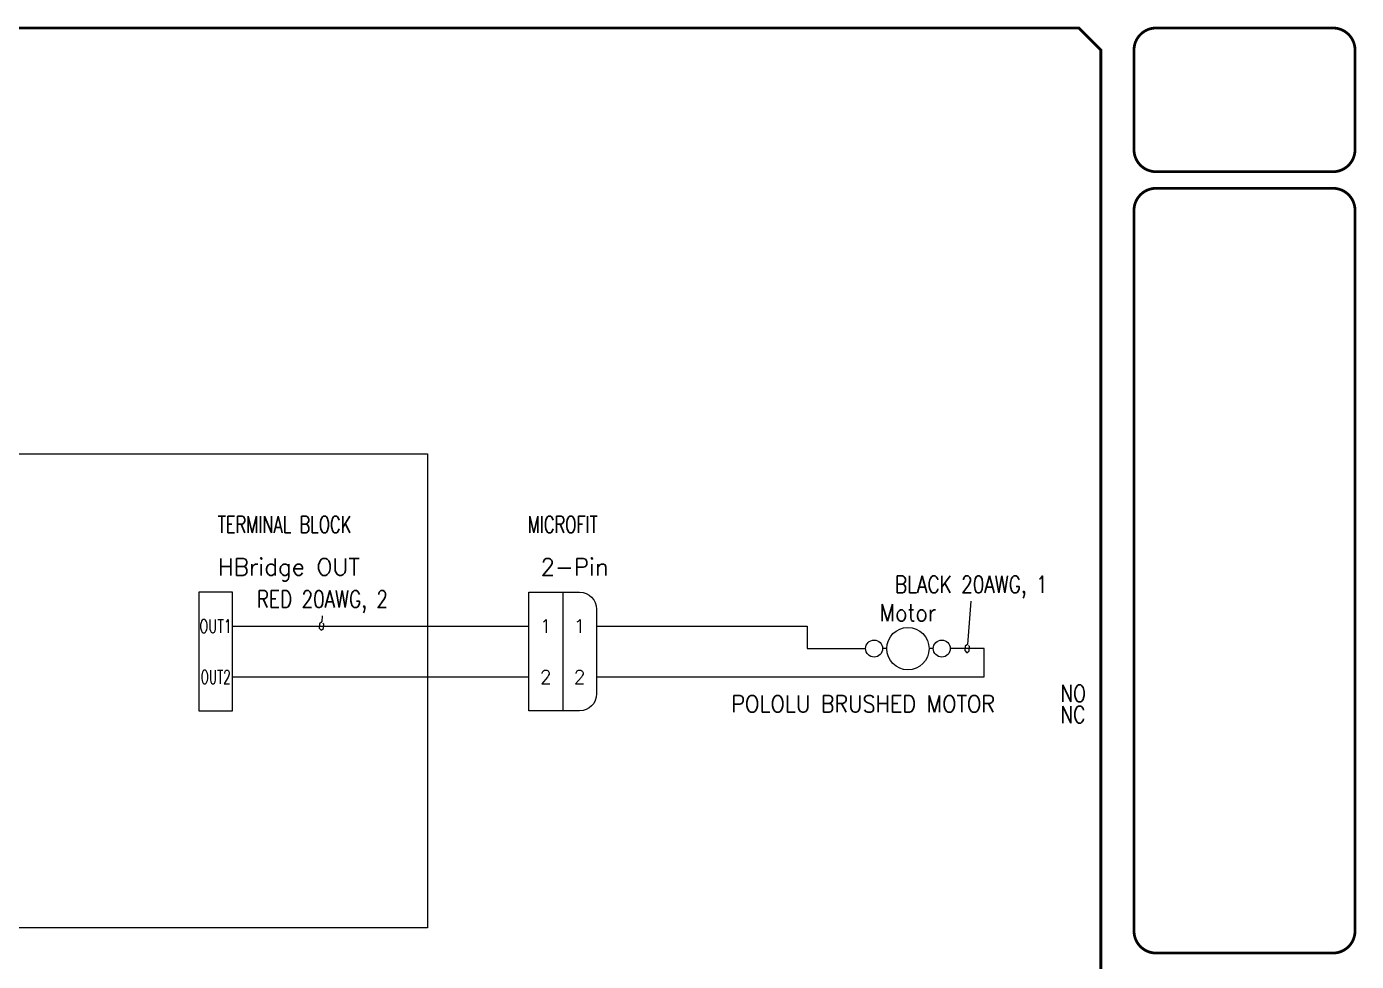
# Model space of a CAD drawing. Header units: inches. Extents: x 0 to 33.5, y 0 to 22.4.
# Drawn here: x 18.44 to 33.48, y 11.88 to 22.44 of the extents above; entities that cross this region are included whole.
import ezdxf
from ezdxf.enums import TextEntityAlignment as Align

# ---------------------------------------------------------------- set-up
doc = ezdxf.new("R2010")
doc.units = ezdxf.units.IN
doc.header["$MEASUREMENT"] = 0
for name, color, linetype in [('BLACK 20AWG', 18, 'Continuous'), ('DESC', 150, 'Continuous'), ('MISC', 7, 'Continuous'), ('RED 20AWG', 10, 'Continuous'), ('SYMS', 7, 'Continuous'), ('TAGS', 150, 'Continuous'), ('TERMS', 123, 'Continuous'), ('TITLE', 7, 'Continuous'), ('WIRENO', 76, 'Continuous')]:
    doc.layers.add(name, color=color, linetype=linetype)
doc.styles.add('ITALIC', font='ITALIC')
doc.styles.add('SIMPLEX', font='SIMPLEX')
doc.styles.add('WD', font='romans.shx')

# ---------------------------------------------------------------- blocks, each defined once
blk = doc.blocks.new('NO_NUM_acade_title')
at = {"layer": 'TITLE'}
blk.add_line((30.594, 22.177), (30.594, 20.781), dxfattribs=at)
at = {"layer": 'TITLE', "const_width": 0.0312}
blk.add_lwpolyline([(30.594, 0.281), (30.594, 22.177), (30.344, 22.427), (0.281, 22.427), (0.031, 22.177), (0.031, 0.281), (0.281, 0.031), (30.344, 0.031)], close=True, dxfattribs=at)
for points in [[(31.219, 22.427, 0.414214), (30.969, 22.177, 0.414214)], [(33.469, 22.177, 0.414214), (33.219, 22.427, 0.414214)], [(30.969, 21.052, 0.414214), (31.219, 20.802, 0.414214)], [(33.219, 20.802, 0.414214), (33.469, 21.052, 0.414214)], [(31.219, 20.615, 0.414214), (30.969, 20.365, 0.414214)], [(33.469, 20.365, 0.414214), (33.219, 20.615, 0.414214)], [(30.969, 12.219, 0.414214), (31.219, 11.969, 0.414214)], [(33.219, 11.969, 0.414214), (33.469, 12.219, 0.414214)]]:
    blk.add_lwpolyline(points, format="xyb", dxfattribs=at)
for points in [[(33.219, 22.427), (31.219, 22.427)], [(30.969, 22.177), (30.969, 21.052)], [(33.469, 22.177), (33.469, 21.052)], [(33.219, 20.802), (31.219, 20.802)], [(33.219, 20.615), (31.219, 20.615)], [(30.969, 20.365), (30.969, 12.219)], [(33.469, 20.365), (33.469, 12.219)], [(31.219, 11.969), (33.219, 11.969)]]:
    blk.add_lwpolyline(points, dxfattribs=at)
at = {"layer": 'TITLE', "color": 1, "style": 'ITALIC'}
for tag, height, p in [('TITLE#1', 0.125, (32.156, 3.406)), ('TITLE#2', 0.125, (32.156, 3.204)), ('TITLE#3', 0.125, (32.156, 3.001)), ('TITLE#4', 0.125, (32.156, 2.799)), ('DWG#', 0.2, (32.156, 0.826))]:
    blk.add_attdef(tag, text='', height=height, dxfattribs=at).set_placement(p, align=Align.CENTER)
at = {"layer": 'TITLE', "color": 1, "style": 'SIMPLEX'}
blk.add_attdef('CAD#', (30.826, 1.958), '', height=0.0938, rotation=90, dxfattribs=at)
at = {"layer": 'TITLE', "color": 1}
for tag, p, height, style in [('ENGINEER', (31.237, 1.958), 0.0938, 'ITALIC'), ('CHKDBY', (32.424, 1.958), 0.0938, 'ITALIC'), ('JOB#', (31.464, 1.644), 0.0938, 'SIMPLEX'), ('DRAWNBY', (32.494, 1.644), 0.0938, 'ITALIC'), ('SCALE', (31.353, 1.344), 0.0938, 'SIMPLEX'), ('DATE', (32.408, 1.344), 0.0938, 'SIMPLEX'), ('SHTS', (32.532, 0.25), 0.2, 'ITALIC')]:
    blk.add_attdef(tag, p, '', height=height, dxfattribs=dict(at, style=style))
at = {"layer": 'TITLE', "color": 1, "style": 'ITALIC'}
blk.add_attdef('SH#', text='', height=0.2, dxfattribs=at).set_placement((31.881, 0.25), align=Align.RIGHT)
at = {"layer": 'TITLE', "color": 7, "flags": 9}
blk.add_attdef('WD_TB', (31.219, 0.031), '', height=0.125, dxfattribs=at)
blk = doc.blocks.new('HCN1_11J_14CF')
at = {"layer": 'SYMS'}
for p, q in [((0.25, 0.25), (0, 0.25)), ((0, 0.25), (0, -0.625)), ((0.25, -0.625), (0.25, 0.25)), ((0, -0.625), (0.25, -0.625))]:
    blk.add_line(p, q, dxfattribs=at)
at = {"layer": 'SYMS', "style": 'WD'}
for tag, p, width in [('INST', (0.1406, 1), 0.7), ('LOC', (0.1406, 0.8438), 0.7), ('DESC1', (0.1406, 0.6875), 0.7), ('DESC2', (0.1406, 0.5312), 0.7), ('XREF', (1, 0.375), 0.8)]:
    blk.add_attdef(tag, p, '', height=0.125, dxfattribs=dict(at, width=width))
blk.add_attdef('TAG1', (0.1406, 0.375), '', height=0.125, dxfattribs=at)
at = {"layer": 'SYMS', "linetype": 'Continuous', "style": 'WD', "flags": 9}
for tag, p in [('CAT', (0.0525, 0.0979)), ('ASSYCODE', (0.0458, 0.0647)), ('MFG', (0.0505, 0.0785))]:
    blk.add_attdef(tag, text='', height=0.01, dxfattribs=at).set_placement(p, align=Align.CENTER)
at = {"layer": 'SYMS', "style": 'WD'}
for tag, p, flags in [('ACE_FLAG', (0.0484, 0.1461), 9), ('FAMILY', (0.0484, 0.1211), 9), ('WDBLKNAM', (0.175, 0.125), 9), ('X1TERM01J', (0.25, 0), 1), ('X1TERM02J', (0.25, -0.375), 1), ('X8LINK', (0.125, -0.75), 1)]:
    blk.add_attdef(tag, p, '', height=0.01, dxfattribs=dict(at, flags=flags))
at = {"layer": 'SYMS', "linetype": 'Continuous', "style": 'WD', "flags": 8}
for tag, p in [('TERMDESC01J', (0.35, 0.05)), ('TERMDESC02J', (0.35, -0.325))]:
    blk.add_attdef(tag, p, '', height=0.1, dxfattribs=at)
for tag, p in [('TERM01J', (0.125, 0)), ('TERM02J', (0.125, -0.375))]:
    blk.add_attdef(tag, text='', height=0.1, dxfattribs=at).set_placement(p, align=Align.MIDDLE_CENTER)
at = {"layer": 'SYMS', "color": 7, "style": 'WD'}
for tag, p in [('X1_TINY_DOT_DONT_REMOVE_01J', (0.25, 0)), ('X1_TINY_DOT_DONT_REMOVE_02J', (0.25, -0.375))]:
    blk.add_attdef(tag, p, '', height=0.0001, dxfattribs=at)
at = {"layer": 'SYMS', "linetype": 'Continuous', "style": 'WD', "flags": 8}
for tag, p in [('X1WIRE01J', (0.35, -0.05)), ('X1WIRE02J', (0.35, -0.425))]:
    blk.add_attdef(tag, text='', height=0.1, dxfattribs=at).set_placement(p, align=Align.TOP_LEFT)
blk = doc.blocks.new('HMS1T')
for p, q in [((-0.1562, 0), (-0.1875, 0)), ((0.1875, 0), (0.1562, 0))]:
    blk.add_line(p, q)
for centre, radius in [((0, 0), 0.1562), ((-0.25, 0), 0.0625), ((0.25, 0), 0.0625)]:
    blk.add_circle(centre, radius)
at = {"style": 'WD'}
for tag, width, p in [('INST', 0.7, (0.0055, 0.5282)), ('LOC', 0.7, (0.0055, 0.3586)), ('TAG1', 0.9, (0, 0.2024))]:
    blk.add_attdef(tag, text='', height=0.125, dxfattribs=dict(at, width=width)).set_placement(p, align=Align.CENTER)
for tag, p, width in [('DESC1', (1.126, 0.0757), 0.9), ('DESC2', (1.126, -0.0806), 0.9), ('DESC3', (1.126, -0.2368), 0.9), ('XREFNO', (1.3591, -0.3931), 0.8), ('XREFNC', (1.3591, -0.5493), 0.8)]:
    blk.add_attdef(tag, p, '', height=0.125, dxfattribs=dict(at, width=width))
at = {"linetype": 'Continuous', "style": 'WD', "flags": 9}
blk.add_attdef('ASSYCODE', text='', height=0.01, dxfattribs=at).set_placement((-0.002, 0.1106), align=Align.CENTER)
at = {"style": 'WD', "flags": 9}
blk.add_attdef('FAMILY', text='', height=0.01, dxfattribs=at).set_placement((-0.0053, 0.1698), align=Align.CENTER)
at = {"linetype": 'Continuous', "style": 'WD', "flags": 1}
for tag, p in [('MFG', (0, 0.1404)), ('CAT', (0, 0.1593))]:
    blk.add_attdef(tag, text='', height=0.01, dxfattribs=at).set_placement(p, align=Align.MIDDLE)
at = {"linetype": 'Continuous', "style": 'WD', "width": 0.8, "flags": 8}
for tag, p in [('TERM01', (-0.25, 0)), ('TERM02', (0.25, 0))]:
    blk.add_attdef(tag, text='', height=0.0625, dxfattribs=at).set_placement(p, align=Align.MIDDLE_CENTER)
at = {"style": 'WD', "flags": 1}
for tag, p in [('X4TERM01', (-0.3125, 0)), ('X1TERM02', (0.3125, 0))]:
    blk.add_attdef(tag, p, '', height=0.0125, dxfattribs=at)
at = {"style": 'WD', "width": 0.8, "flags": 8}
for tag, p in [('NO', (1.126, -0.3931)), ('NC', (1.126, -0.5493))]:
    blk.add_attdef(tag, p, '', height=0.125, dxfattribs=at)
blk = doc.blocks.new('HCN1_1PJ_16C7')
at = {"layer": 'SYMS'}
for p, q in [((0.25, 0.25), (-0.125, 0.25)), ((0, 0.25), (0, -0.625)), ((0.25, -0.625), (0.25, 0.25)), ((-0.25, 0.125), (-0.25, -0.5)), ((-0.125, -0.625), (0.25, -0.625))]:
    blk.add_line(p, q, dxfattribs=at)
for centre, start, end in [((-0.125, 0.125), 90, 180), ((-0.125, -0.5), 180, 270)]:
    blk.add_arc(centre, 0.125, start, end, dxfattribs=at)
at = {"layer": 'SYMS', "style": 'WD', "width": 0.7}
for tag, p in [('INST', (0, 1)), ('LOC', (0, 0.8438)), ('DESC1', (0, 0.6875)), ('DESC2', (0, 0.5312))]:
    blk.add_attdef(tag, text='', height=0.125, dxfattribs=at).set_placement(p, align=Align.CENTER)
at = {"layer": 'SYMS', "style": 'WD'}
blk.add_attdef('TAG1', text='', height=0.125, dxfattribs=at).set_placement((0, 0.375), align=Align.CENTER)
at = {"layer": 'SYMS', "style": 'WD', "width": 0.8}
blk.add_attdef('XREF', (1, 0.375), '', height=0.125, dxfattribs=at)
at = {"layer": 'SYMS', "linetype": 'Continuous', "style": 'WD', "flags": 8}
for tag, p in [('TERMDESC01P', (-0.35, 0.05)), ('TERMDESC02P', (-0.35, -0.325))]:
    blk.add_attdef(tag, text='', height=0.1, dxfattribs=at).set_placement(p, align=Align.RIGHT)
at = {"layer": 'SYMS', "linetype": 'Continuous', "style": 'WD', "flags": 9}
for tag, p in [('CAT', (0.0525, 0.0979)), ('ASSYCODE', (0.0458, 0.0647)), ('MFG', (0.0505, 0.0785))]:
    blk.add_attdef(tag, text='', height=0.01, dxfattribs=at).set_placement(p, align=Align.CENTER)
at = {"layer": 'SYMS', "style": 'WD'}
for tag, p, flags in [('ACE_FLAG', (0.0484, 0.1343), 9), ('FAMILY', (0.0484, 0.1211), 9), ('WDBLKNAM', (0.175, 0.125), 9), ('X4TERM01P', (-0.25, 0), 1), ('WD_JUMPERS', (0, 0), 1), ('GENDER', (0.1093, 0.0795), 9), ('X1TERM01J', (0.25, 0), 1), ('X4TERM02P', (-0.25, -0.375), 1), ('X1TERM02J', (0.25, -0.375), 1), ('X8LINK', (0, -0.75), 1)]:
    blk.add_attdef(tag, p, '', height=0.01, dxfattribs=dict(at, flags=flags))
at = {"layer": 'SYMS', "linetype": 'Continuous', "style": 'WD', "flags": 8}
for tag, p in [('TERMDESC01J', (0.35, 0.05)), ('TERMDESC02J', (0.35, -0.325))]:
    blk.add_attdef(tag, p, '', height=0.1, dxfattribs=at)
for tag, p in [('TERM01P', (-0.125, 0)), ('TERM01J', (0.125, 0)), ('TERM02P', (-0.125, -0.375)), ('TERM02J', (0.125, -0.375))]:
    blk.add_attdef(tag, text='', height=0.1, dxfattribs=at).set_placement(p, align=Align.MIDDLE_CENTER)
at = {"layer": 'SYMS', "color": 7, "style": 'WD'}
for tag, p in [('X4_TINY_DOT_DONT_REMOVE_01P', (-0.25, 0)), ('X1_TINY_DOT_DONT_REMOVE_01J', (0.25, 0)), ('X4_TINY_DOT_DONT_REMOVE_02P', (-0.25, -0.375)), ('X1_TINY_DOT_DONT_REMOVE_02J', (0.25, -0.375))]:
    blk.add_attdef(tag, p, '', height=0.0001, dxfattribs=at)
at = {"layer": 'SYMS', "linetype": 'Continuous', "style": 'WD', "flags": 8}
for tag, p in [('X4WIRE01P', (-0.35, -0.05)), ('X4WIRE02P', (-0.35, -0.425))]:
    blk.add_attdef(tag, text='', height=0.1, dxfattribs=at).set_placement(p, align=Align.TOP_RIGHT)
for tag, p in [('X1WIRE01J', (0.35, -0.05)), ('X1WIRE02J', (0.35, -0.425))]:
    blk.add_attdef(tag, text='', height=0.1, dxfattribs=at).set_placement(p, align=Align.TOP_LEFT)
blk = doc.blocks.new('WD_WNH')
at = {"linetype": 'Continuous', "style": 'WD', "width": 0.8}
blk.add_attdef('WIRENO', text='', height=0.125, dxfattribs=at).set_placement((0, 0.0625), align=Align.CENTER)
at = {"style": 'WD', "flags": 1}
for tag, p in [('W01USER', (0, 0.0781)), ('W02USER', (0, 0.0703)), ('W03USER', (0, 0.0625)), ('W04USER', (0, 0.0547)), ('W05USER', (0, 0.0469)), ('W06USER', (0, 0.0391)), ('W07USER', (0, 0.0312)), ('W08USER', (0, 0.0234)), ('W09USER', (0, 0.0156)), ('W10USER', (0, 0.0078))]:
    blk.add_attdef(tag, text='', height=0.005, dxfattribs=at).set_placement(p, align=Align.CENTER)

msp = doc.modelspace()

# ---------------------------------------------------------------- linework, layer by layer
at = {"layer": 'BLACK 20AWG'}
for p, q in [((29.274, 15.411), (28.891, 15.411)), ((29.274, 15.091), (29.274, 15.411)), ((20.775, 15.091), (24.125, 15.091)), ((24.891, 15.091), (29.274, 15.091))]:
    msp.add_line(p, q, dxfattribs=at)
at = {"layer": 'DESC'}
msp.add_lwpolyline([(6.899, 17.613), (22.98, 17.613), (22.98, 12.253), (6.899, 12.253)], close=True, dxfattribs=at)
at = {"layer": 'RED 20AWG'}
for p, q in [((20.775, 15.665), (24.125, 15.665)), ((24.891, 15.665), (27.274, 15.665)), ((27.274, 15.665), (27.274, 15.411)), ((27.274, 15.411), (27.934, 15.411))]:
    msp.add_line(p, q, dxfattribs=at)
at = {"layer": 'WIRENO'}
for points in [[(29.124, 15.947), (29.086, 15.459), (29.06, 15.437), (29.057, 15.389), (29.079, 15.364), (29.104, 15.386), (29.108, 15.433), (29.097, 15.446)], [(21.787, 15.781), (21.783, 15.713), (21.757, 15.69), (21.755, 15.643), (21.777, 15.618), (21.802, 15.64), (21.805, 15.688), (21.794, 15.7)]]:
    msp.add_lwpolyline(points, dxfattribs=at)

# ---------------------------------------------------------------- block references
msp.add_blockref('NO_NUM_acade_title', (0, 0))
at = {"layer": 'SYMS'}
ref = msp.add_blockref('HCN1_11J_14CF', (20.392, 15.665), dxfattribs=dict(at, xscale=1.531451480163759, yscale=1.531451480163759, zscale=1.531451480163759))
ref.add_attrib('TAG1', 'HBridge OUT', (20.607, 16.239), dxfattribs={"layer": 'TAGS', "height": 0.19143, "style": 'WD'})
ref.add_attrib('DESC1', 'TERMINAL BLOCK', (20.607, 16.718), dxfattribs={"layer": 'DESC', "height": 0.19143, "style": 'WD', "width": 0.7})
ref.add_attrib('X1_TINY_DOT_DONT_REMOVE_01J', '.', (20.775, 15.665), dxfattribs={"layer": 'MISC', "color": 7, "height": 0.000153, "style": 'WD'})
ref.add_attrib('TERM01J', 'OUT1', dxfattribs={"layer": 'TERMS', "linetype": 'Continuous', "height": 0.1531, "style": 'WD', "width": 0.7, "flags": 8}).set_placement((20.583, 15.665), align=Align.MIDDLE_CENTER)
ref.add_attrib('X1_TINY_DOT_DONT_REMOVE_02J', '.', (20.775, 15.091), dxfattribs={"layer": 'MISC', "color": 7, "height": 0.000153, "style": 'WD'})
ref.add_attrib('TERM02J', 'OUT2', dxfattribs={"layer": 'TERMS', "linetype": 'Continuous', "height": 0.1531, "style": 'WD', "width": 0.65, "flags": 8}).set_placement((20.583, 15.091), align=Align.MIDDLE_CENTER)
ref = msp.add_blockref('HCN1_1PJ_16C7', (24.508, 15.665), dxfattribs=dict(at, xscale=-1.531451480163759, yscale=1.531451480163759, zscale=1.531451480163759))
ref.add_attrib('TAG1', '2-Pin ', dxfattribs={"layer": 'TAGS', "height": 0.1914, "style": 'WD'}).set_placement((24.708, 16.239), align=Align.CENTER)
ref.add_attrib('DESC1', 'MICROFIT', dxfattribs={"layer": 'DESC', "height": 0.1914, "style": 'WD', "width": 0.7}).set_placement((24.508, 16.718), align=Align.CENTER)
ref.add_attrib('X1_TINY_DOT_DONT_REMOVE_01P', '.', (24.891, 15.665), dxfattribs={"layer": 'MISC', "color": 7, "height": 0.000153, "style": 'WD'})
ref.add_attrib('X4_TINY_DOT_DONT_REMOVE_01J', '.', (24.125, 15.665), dxfattribs={"layer": 'MISC', "color": 7, "height": 0.000153, "style": 'WD'})
ref.add_attrib('TERM01P', '1', dxfattribs={"layer": 'TERMS', "linetype": 'Continuous', "height": 0.153, "style": 'WD', "flags": 8}).set_placement((24.699, 15.665), align=Align.MIDDLE_CENTER)
ref.add_attrib('TERM01J', '1', dxfattribs={"layer": 'TERMS', "linetype": 'Continuous', "height": 0.153, "style": 'WD', "flags": 8}).set_placement((24.316, 15.665), align=Align.MIDDLE_CENTER)
ref.add_attrib('X1_TINY_DOT_DONT_REMOVE_02P', '.', (24.891, 15.091), dxfattribs={"layer": 'MISC', "color": 7, "height": 0.000153, "style": 'WD'})
ref.add_attrib('X4_TINY_DOT_DONT_REMOVE_02J', '.', (24.125, 15.091), dxfattribs={"layer": 'MISC', "color": 7, "height": 0.000153, "style": 'WD'})
ref.add_attrib('TERM02P', '2', dxfattribs={"layer": 'TERMS', "linetype": 'Continuous', "height": 0.153, "style": 'WD', "flags": 8}).set_placement((24.699, 15.091), align=Align.MIDDLE_CENTER)
ref.add_attrib('TERM02J', '2', dxfattribs={"layer": 'TERMS', "linetype": 'Continuous', "height": 0.153, "style": 'WD', "flags": 8}).set_placement((24.316, 15.091), align=Align.MIDDLE_CENTER)
ref = msp.add_blockref('HMS1T', (28.412, 15.411), dxfattribs=dict(at, xscale=1.531451480163759, yscale=1.531451480163759, zscale=1.531451480163759))
ref.add_attrib('NC', 'NC', (30.137, 14.57), dxfattribs={"layer": 'MISC', "height": 0.1914, "style": 'WD', "width": 0.8, "flags": 8})
ref.add_attrib('NO', 'NO', (30.137, 14.809), dxfattribs={"layer": 'MISC', "height": 0.1914, "style": 'WD', "width": 0.8, "flags": 8})
ref.add_attrib('DESC1', 'POLOLU BRUSHED MOTOR', (26.415, 14.691), dxfattribs={"layer": 'DESC', "height": 0.19143, "style": 'WD', "width": 0.9})
ref.add_attrib('TAG1', 'Motor', dxfattribs={"layer": 'TAGS', "height": 0.1914, "style": 'WD', "width": 0.9}).set_placement((28.412, 15.721), align=Align.CENTER)
at = {"layer": 'WIRENO'}
ref = msp.add_blockref('WD_WNH', (29.082, 15.411), dxfattribs=dict(at, xscale=1.531451480163759, yscale=1.531451480163759, zscale=1.531451480163759))
ref.add_attrib('WIRENO', 'BLACK 20AWG, 1', dxfattribs={"linetype": 'Continuous', "height": 0.19143, "style": 'WD', "width": 0.8}).set_placement((29.129, 16.041), align=Align.CENTER)
ref = msp.add_blockref('WD_WNH', (21.78, 15.665), dxfattribs=dict(at, xscale=1.531451480163759, yscale=1.531451480163759, zscale=1.531451480163759))
ref.add_attrib('WIRENO', 'RED 20AWG, 2', dxfattribs={"linetype": 'Continuous', "height": 0.19143, "style": 'WD', "width": 0.8}).set_placement((21.79, 15.875), align=Align.CENTER)

doc.saveas('drawing.dxf')
